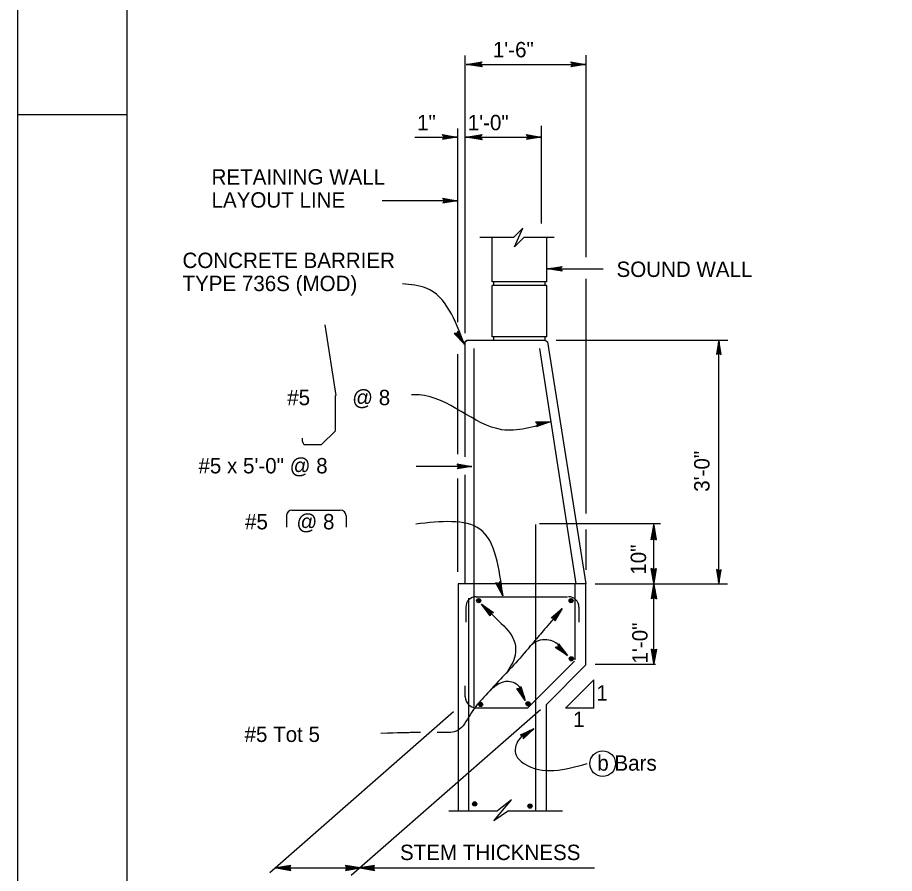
# Model space of a CAD drawing. Extents: x 0 to 2.83, y 0 to 1.83.
# Drawn here: x 0 to 0.666, y 0.341 to 0.99 of the extents above; entities that cross this region are included whole.
import ezdxf

# ---------------------------------------------------------------- set-up
doc = ezdxf.new("R2010")
doc.units = 0
for name, color, linetype in [('10 Sheet Format', 7, 'Continuous'), ('210 Border', 7, 'Continuous'), ('212 Leaders and Dim Lines', 7, 'Continuous'), ('213 Rebar', 7, 'Continuous'), ('214 Text and Titles', 7, 'Continuous'), ('240 Concrete', 7, 'Continuous'), ('251 Masonry', 7, 'Continuous')]:
    doc.layers.add(name, color=color, linetype=linetype)

msp = doc.modelspace()

# ---------------------------------------------------------------- linework, layer by layer
at = {"layer": '10 Sheet Format'}
msp.add_lwpolyline([(0, 0), (2.83333, 0), (2.83333, 1.83333), (0, 1.83333)], close=True, dxfattribs=at)
at = {"layer": '210 Border'}
for p, q in [((0.08333, 0.08333), (0.08333, 1.79167)), ((0, 0.91667), (0.08333, 0.91667))]:
    msp.add_line(p, q, dxfattribs=at)
at = {"layer": '212 Leaders and Dim Lines'}
for p, q in [((0.33981, 0.75087), (0.33981, 0.96163)), ((0.43145, 0.80858), (0.43145, 0.96188)), ((0.34049, 0.95481), (0.35254, 0.95683)), ((0.34049, 0.95481), (0.35223, 0.95632)), ((0.35192, 0.95582), (0.34049, 0.95481)), ((0.35161, 0.95531), (0.34049, 0.95481)), ((0.3513, 0.95481), (0.34049, 0.95481)), ((0.35254, 0.9528), (0.34049, 0.95481)), ((0.34049, 0.95481), (0.35192, 0.95381)), ((0.35223, 0.9533), (0.34049, 0.95481)), ((0.34049, 0.95481), (0.35161, 0.95431)), ((0.34106, 0.95481), (0.42865, 0.95481)), ((0.3513, 0.95481), (0.35192, 0.95582)), ((0.35192, 0.95381), (0.3513, 0.95481)), ((0.35192, 0.95582), (0.35254, 0.95683)), ((0.35192, 0.95381), (0.35254, 0.9528)), ((0.42061, 0.95572), (0.42005, 0.95664)), ((0.42005, 0.95664), (0.43098, 0.95481)), ((0.43098, 0.95481), (0.42005, 0.95298)), ((0.42061, 0.9539), (0.42005, 0.95298)), ((0.42033, 0.95618), (0.43098, 0.95481)), ((0.43098, 0.95481), (0.42033, 0.95344)), ((0.43098, 0.95481), (0.42061, 0.95572)), ((0.42061, 0.95572), (0.42117, 0.95481)), ((0.42061, 0.9539), (0.43098, 0.95481)), ((0.42117, 0.95481), (0.42061, 0.9539)), ((0.43098, 0.95481), (0.42089, 0.95527)), ((0.42089, 0.95435), (0.43098, 0.95481)), ((0.42117, 0.95481), (0.43098, 0.95481)), ((0.33427, 0.75931), (0.33427, 0.90626)), ((0.39755, 0.83536), (0.39755, 0.90817)), ((0.39755, 0.83395), (0.39755, 0.90676)), ((0.30163, 0.89965), (0.33427, 0.89965)), ((0.32306, 0.90056), (0.3225, 0.90147)), ((0.3225, 0.90147), (0.33344, 0.89965)), ((0.33344, 0.89965), (0.3225, 0.89782)), ((0.32306, 0.89873), (0.3225, 0.89782)), ((0.32278, 0.90101), (0.33344, 0.89965)), ((0.33344, 0.89965), (0.32278, 0.89827)), ((0.33344, 0.89965), (0.32306, 0.90056)), ((0.32306, 0.90056), (0.32362, 0.89965)), ((0.32306, 0.89873), (0.33344, 0.89965)), ((0.32362, 0.89965), (0.32306, 0.89873)), ((0.33344, 0.89965), (0.32334, 0.9001)), ((0.32334, 0.89919), (0.33344, 0.89965)), ((0.32362, 0.89965), (0.33344, 0.89965)), ((0.33981, 0.89965), (0.39527, 0.89965)), ((0.34053, 0.89965), (0.35259, 0.90166)), ((0.34053, 0.89965), (0.35228, 0.90116)), ((0.35197, 0.90065), (0.34053, 0.89965)), ((0.35166, 0.90015), (0.34053, 0.89965)), ((0.35135, 0.89965), (0.34053, 0.89965)), ((0.35259, 0.89763), (0.34053, 0.89965)), ((0.34053, 0.89965), (0.35197, 0.89864)), ((0.35228, 0.89814), (0.34053, 0.89965)), ((0.34053, 0.89965), (0.35166, 0.89914)), ((0.35135, 0.89965), (0.35197, 0.90065)), ((0.35197, 0.89864), (0.35135, 0.89965)), ((0.35197, 0.90065), (0.35259, 0.90166)), ((0.35197, 0.89864), (0.35259, 0.89763)), ((0.38691, 0.90056), (0.38635, 0.90147)), ((0.38635, 0.90147), (0.39729, 0.89965)), ((0.39729, 0.89965), (0.38635, 0.89782)), ((0.38691, 0.89873), (0.38635, 0.89782)), ((0.38663, 0.90101), (0.39729, 0.89965)), ((0.39729, 0.89965), (0.38663, 0.89827)), ((0.39729, 0.89965), (0.38691, 0.90056)), ((0.38691, 0.90056), (0.38748, 0.89965)), ((0.38691, 0.89873), (0.39729, 0.89965)), ((0.38748, 0.89965), (0.38691, 0.89873)), ((0.39729, 0.89965), (0.3872, 0.9001)), ((0.3872, 0.89919), (0.39729, 0.89965)), ((0.38748, 0.89965), (0.39729, 0.89965)), ((0.32324, 0.85228), (0.32268, 0.85319)), ((0.32268, 0.85319), (0.33361, 0.85137)), ((0.32296, 0.85274), (0.33361, 0.85137)), ((0.33361, 0.85137), (0.32324, 0.85228)), ((0.32324, 0.85228), (0.3238, 0.85137)), ((0.33031, 0.85137), (0.27669, 0.85137)), ((0.33361, 0.85137), (0.32268, 0.84954)), ((0.32324, 0.85046), (0.32268, 0.84954)), ((0.33361, 0.85137), (0.32296, 0.85)), ((0.32324, 0.85046), (0.33361, 0.85137)), ((0.3238, 0.85137), (0.32324, 0.85046)), ((0.33361, 0.85137), (0.32352, 0.85183)), ((0.32352, 0.85091), (0.33361, 0.85137)), ((0.3238, 0.85137), (0.33361, 0.85137)), ((0.40226, 0.79972), (0.41325, 0.80156)), ((0.40226, 0.79972), (0.41297, 0.8011)), ((0.41269, 0.80064), (0.40226, 0.79972)), ((0.41241, 0.80018), (0.40226, 0.79972)), ((0.40226, 0.79972), (0.44451, 0.79972)), ((0.41212, 0.79972), (0.40226, 0.79972)), ((0.41325, 0.79788), (0.40226, 0.79972)), ((0.40226, 0.79972), (0.41269, 0.7988)), ((0.41297, 0.79834), (0.40226, 0.79972)), ((0.40226, 0.79972), (0.41241, 0.79926)), ((0.41212, 0.79972), (0.41269, 0.80064)), ((0.41269, 0.7988), (0.41212, 0.79972)), ((0.41269, 0.80064), (0.41325, 0.80156)), ((0.41269, 0.7988), (0.41325, 0.79788)), ((0.43145, 0.61414), (0.43145, 0.79215)), ((0.33403, 0.75172), (0.33447, 0.7527)), ((0.33425, 0.75221), (0.33915, 0.74258)), ((0.33447, 0.7527), (0.33915, 0.74258)), ((0.33252, 0.75069), (0.33144, 0.75064)), ((0.33915, 0.74258), (0.33144, 0.75064)), ((0.33915, 0.74258), (0.33198, 0.75066)), ((0.33359, 0.75074), (0.33252, 0.75069)), ((0.33252, 0.75069), (0.33915, 0.74258)), ((0.33305, 0.75071), (0.33915, 0.74258)), ((0.33403, 0.75172), (0.33359, 0.75074)), ((0.33359, 0.75074), (0.33915, 0.74258)), ((0.33915, 0.74258), (0.33381, 0.75123)), ((0.33915, 0.74258), (0.33403, 0.75172)), ((0.40877, 0.74556), (0.53901, 0.74556)), ((0.5323, 0.74556), (0.53047, 0.73462)), ((0.5323, 0.74556), (0.53093, 0.7349)), ((0.53139, 0.73518), (0.5323, 0.74556)), ((0.53184, 0.73546), (0.5323, 0.74556)), ((0.5323, 0.5606), (0.5323, 0.74556)), ((0.5323, 0.73574), (0.5323, 0.74556)), ((0.53412, 0.73462), (0.5323, 0.74556)), ((0.5323, 0.74556), (0.53321, 0.73518)), ((0.53367, 0.7349), (0.5323, 0.74556)), ((0.5323, 0.74556), (0.53276, 0.73546)), ((0.33427, 0.65918), (0.33427, 0.73494)), ((0.53139, 0.73518), (0.53047, 0.73462)), ((0.5323, 0.73574), (0.53139, 0.73518)), ((0.53321, 0.73518), (0.5323, 0.73574)), ((0.53321, 0.73518), (0.53412, 0.73462)), ((0.39377, 0.68275), (0.39307, 0.68357)), ((0.39307, 0.68357), (0.40422, 0.68349)), ((0.39342, 0.68316), (0.40422, 0.68349)), ((0.40422, 0.68349), (0.39365, 0.67994)), ((0.39406, 0.68094), (0.39365, 0.67994)), ((0.40422, 0.68349), (0.39377, 0.68275)), ((0.39377, 0.68275), (0.39448, 0.68193)), ((0.40422, 0.68349), (0.39386, 0.68044)), ((0.39406, 0.68094), (0.40422, 0.68349)), ((0.39448, 0.68193), (0.39406, 0.68094)), ((0.40422, 0.68349), (0.39413, 0.68234)), ((0.39427, 0.68144), (0.40422, 0.68349)), ((0.39448, 0.68193), (0.40422, 0.68349)), ((0.34474, 0.64982), (0.30249, 0.64982)), ((0.33431, 0.65074), (0.33374, 0.65165)), ((0.33374, 0.65165), (0.34474, 0.64982)), ((0.34474, 0.64982), (0.33374, 0.64798)), ((0.33431, 0.6489), (0.33374, 0.64798)), ((0.33402, 0.6512), (0.34474, 0.64982)), ((0.34474, 0.64982), (0.33402, 0.64844)), ((0.34474, 0.64982), (0.33431, 0.65074)), ((0.33431, 0.65074), (0.33487, 0.64982)), ((0.33431, 0.6489), (0.34474, 0.64982)), ((0.33487, 0.64982), (0.33431, 0.6489)), ((0.34474, 0.64982), (0.33459, 0.65028)), ((0.33459, 0.64936), (0.34474, 0.64982)), ((0.33487, 0.64982), (0.34474, 0.64982)), ((0.33427, 0.56977), (0.33427, 0.64063)), ((0.39606, 0.6064), (0.48792, 0.6064)), ((0.48283, 0.56406), (0.48283, 0.60586)), ((0.43145, 0.57128), (0.43145, 0.60196)), ((0.48099, 0.59413), (0.48283, 0.60512)), ((0.48145, 0.59441), (0.48283, 0.60512)), ((0.48283, 0.60512), (0.48191, 0.59469)), ((0.48283, 0.60512), (0.48237, 0.59497)), ((0.48283, 0.59526), (0.48283, 0.60512)), ((0.48283, 0.60512), (0.48466, 0.59413)), ((0.48375, 0.59469), (0.48283, 0.60512)), ((0.48329, 0.59497), (0.48283, 0.60512)), ((0.48283, 0.60512), (0.48421, 0.59441)), ((0.48191, 0.59469), (0.48099, 0.59413)), ((0.48191, 0.59469), (0.48283, 0.59526)), ((0.48283, 0.59526), (0.48375, 0.59469)), ((0.48375, 0.59469), (0.48466, 0.59413)), ((0.48191, 0.57172), (0.48099, 0.57229)), ((0.48283, 0.56129), (0.48099, 0.57229)), ((0.48283, 0.56129), (0.48145, 0.572)), ((0.48191, 0.57172), (0.48283, 0.56129)), ((0.48283, 0.57115), (0.48191, 0.57172)), ((0.48237, 0.57144), (0.48283, 0.56129)), ((0.48466, 0.57229), (0.48283, 0.56129)), ((0.4842, 0.572), (0.48283, 0.56129)), ((0.48283, 0.56129), (0.48375, 0.57172)), ((0.48375, 0.57172), (0.48283, 0.57115)), ((0.48283, 0.56129), (0.48329, 0.57144)), ((0.48283, 0.57115), (0.48283, 0.56129)), ((0.48299, 0.49981), (0.48299, 0.56733)), ((0.48375, 0.57172), (0.48466, 0.57229)), ((0.53139, 0.57097), (0.53048, 0.57154)), ((0.53048, 0.57154), (0.5323, 0.5606)), ((0.53093, 0.57125), (0.5323, 0.5606)), ((0.5323, 0.5606), (0.53139, 0.57097)), ((0.53139, 0.57097), (0.5323, 0.57041)), ((0.5323, 0.5606), (0.53185, 0.57069)), ((0.5323, 0.5606), (0.53413, 0.57154)), ((0.5323, 0.5606), (0.53367, 0.57125)), ((0.53322, 0.57097), (0.5323, 0.5606)), ((0.5323, 0.57041), (0.53322, 0.57097)), ((0.53276, 0.57069), (0.5323, 0.5606)), ((0.5323, 0.57041), (0.5323, 0.5606)), ((0.53322, 0.57097), (0.53413, 0.57154)), ((0.36398, 0.56111), (0.36292, 0.56135)), ((0.36822, 0.55154), (0.36292, 0.56135)), ((0.36822, 0.55154), (0.36345, 0.56123)), ((0.36398, 0.56111), (0.36822, 0.55154)), ((0.36503, 0.56087), (0.36398, 0.56111)), ((0.3645, 0.56099), (0.36822, 0.55154)), ((0.36571, 0.56171), (0.36503, 0.56087)), ((0.36503, 0.56087), (0.36822, 0.55154)), ((0.36822, 0.55154), (0.36537, 0.56129)), ((0.36571, 0.56171), (0.3664, 0.56254)), ((0.36822, 0.55154), (0.36571, 0.56171)), ((0.36606, 0.56212), (0.36822, 0.55154)), ((0.3664, 0.56254), (0.36822, 0.55154)), ((0.43842, 0.56081), (0.53884, 0.56081)), ((0.48116, 0.54932), (0.48299, 0.56031)), ((0.48162, 0.5496), (0.48299, 0.56031)), ((0.48299, 0.56031), (0.48207, 0.54988)), ((0.48299, 0.56031), (0.48253, 0.55017)), ((0.48299, 0.55045), (0.48299, 0.56031)), ((0.48299, 0.56031), (0.48483, 0.54932)), ((0.48391, 0.54988), (0.48299, 0.56031)), ((0.48345, 0.55017), (0.48299, 0.56031)), ((0.48299, 0.56031), (0.48437, 0.5496)), ((0.48207, 0.54988), (0.48116, 0.54932)), ((0.48207, 0.54988), (0.48299, 0.55045)), ((0.48299, 0.55045), (0.48391, 0.54988)), ((0.48391, 0.54988), (0.48483, 0.54932)), ((0.35912, 0.53847), (0.35202, 0.54532)), ((0.35865, 0.53636), (0.35202, 0.54532)), ((0.35202, 0.54532), (0.36121, 0.539)), ((0.36016, 0.53873), (0.35202, 0.54532)), ((0.35202, 0.54532), (0.35888, 0.53741)), ((0.35877, 0.53689), (0.35202, 0.54532)), ((0.35202, 0.54532), (0.359, 0.53794)), ((0.35964, 0.5386), (0.35202, 0.54532)), ((0.35202, 0.54532), (0.36068, 0.53887)), ((0.40495, 0.53492), (0.41346, 0.54212)), ((0.40548, 0.53484), (0.41346, 0.54212)), ((0.41346, 0.54212), (0.40601, 0.53475)), ((0.41346, 0.54212), (0.40655, 0.53467)), ((0.40708, 0.53459), (0.41346, 0.54212)), ((0.40725, 0.53408), (0.41346, 0.54212)), ((0.40741, 0.53357), (0.41346, 0.54212)), ((0.41346, 0.54212), (0.40758, 0.53306)), ((0.41346, 0.54212), (0.40775, 0.53254)), ((0.35888, 0.53741), (0.35865, 0.53636)), ((0.35888, 0.53741), (0.35912, 0.53847)), ((0.35912, 0.53847), (0.36016, 0.53873)), ((0.36016, 0.53873), (0.36121, 0.539)), ((0.40601, 0.53475), (0.40495, 0.53492)), ((0.40601, 0.53475), (0.40708, 0.53459)), ((0.40708, 0.53459), (0.40741, 0.53357)), ((0.40741, 0.53357), (0.40775, 0.53254)), ((0.40903, 0.51266), (0.408, 0.51236)), ((0.41737, 0.50633), (0.40851, 0.51251)), ((0.41007, 0.51296), (0.40903, 0.51266)), ((0.40903, 0.51266), (0.41737, 0.50633)), ((0.40955, 0.51281), (0.41737, 0.50633)), ((0.41027, 0.51402), (0.41007, 0.51296)), ((0.41007, 0.51296), (0.41737, 0.50633)), ((0.41737, 0.50633), (0.41017, 0.51349)), ((0.41027, 0.51402), (0.41047, 0.51508)), ((0.41737, 0.50633), (0.41027, 0.51402)), ((0.41037, 0.51455), (0.41737, 0.50633)), ((0.41047, 0.51508), (0.41737, 0.50633)), ((0.41737, 0.50633), (0.408, 0.51236)), ((0.48207, 0.51062), (0.48115, 0.51119)), ((0.48299, 0.50019), (0.48115, 0.51119)), ((0.48299, 0.50019), (0.48161, 0.5109)), ((0.48207, 0.51062), (0.48299, 0.50019)), ((0.48299, 0.51006), (0.48207, 0.51062)), ((0.48253, 0.51034), (0.48299, 0.50019)), ((0.48483, 0.51119), (0.48299, 0.50019)), ((0.48437, 0.5109), (0.48299, 0.50019)), ((0.48299, 0.50019), (0.48391, 0.51062)), ((0.48391, 0.51062), (0.48299, 0.51006)), ((0.48299, 0.50019), (0.48345, 0.51034)), ((0.48299, 0.51006), (0.48299, 0.50019)), ((0.48391, 0.51062), (0.48483, 0.51119)), ((0.43842, 0.49981), (0.48431, 0.49981)), ((0.3799, 0.48116), (0.37883, 0.48126)), ((0.38539, 0.47224), (0.37883, 0.48126)), ((0.38539, 0.47224), (0.37936, 0.48121)), ((0.3799, 0.48116), (0.38539, 0.47224)), ((0.38098, 0.48107), (0.3799, 0.48116)), ((0.38044, 0.48111), (0.38539, 0.47224)), ((0.38154, 0.48198), (0.38098, 0.48107)), ((0.38098, 0.48107), (0.38539, 0.47224)), ((0.38539, 0.47224), (0.38126, 0.48152)), ((0.38154, 0.48198), (0.38211, 0.4829)), ((0.38539, 0.47224), (0.38154, 0.48198)), ((0.38183, 0.48244), (0.38539, 0.47224)), ((0.38211, 0.4829), (0.38539, 0.47224)), ((0.33098, 0.46369), (0.19145, 0.3415)), ((0.39683, 0.46525), (0.25315, 0.33942)), ((0.3818, 0.44616), (0.39197, 0.45073)), ((0.38278, 0.44571), (0.3818, 0.44616)), ((0.38229, 0.44594), (0.39197, 0.45073)), ((0.39197, 0.45073), (0.38278, 0.44571)), ((0.39197, 0.45073), (0.38327, 0.44549)), ((0.38376, 0.44526), (0.39197, 0.45073)), ((0.38378, 0.44472), (0.39197, 0.45073)), ((0.3838, 0.44418), (0.39197, 0.45073)), ((0.39197, 0.45073), (0.38382, 0.44364)), ((0.39197, 0.45073), (0.38384, 0.4431)), ((0.38278, 0.44571), (0.38376, 0.44526)), ((0.38376, 0.44526), (0.3838, 0.44418)), ((0.3838, 0.44418), (0.38384, 0.4431)), ((0.3615, 0.38087), (0.37481, 0.39689)), ((0.37481, 0.39689), (0.36433, 0.3886)), ((0.32733, 0.3886), (0.36433, 0.3886)), ((0.37259, 0.3886), (0.3615, 0.38087)), ((0.37259, 0.3886), (0.41367, 0.3886)), ((0.20733, 0.34702), (0.19633, 0.34518)), ((0.20704, 0.34656), (0.19633, 0.34518)), ((0.19633, 0.34518), (0.20676, 0.3461)), ((0.20676, 0.3461), (0.20619, 0.34518)), ((0.20676, 0.3461), (0.20733, 0.34702)), ((0.2495, 0.3461), (0.24893, 0.34702)), ((0.25993, 0.34518), (0.24893, 0.34702)), ((0.25993, 0.34518), (0.24922, 0.34656)), ((0.2495, 0.3461), (0.25993, 0.34518)), ((0.25006, 0.34518), (0.2495, 0.3461)), ((0.27093, 0.34702), (0.25993, 0.34518)), ((0.27064, 0.34656), (0.25993, 0.34518)), ((0.25993, 0.34518), (0.27036, 0.3461)), ((0.27036, 0.3461), (0.2698, 0.34518)), ((0.27036, 0.3461), (0.27093, 0.34702)), ((0.19577, 0.34518), (0.43785, 0.34518)), ((0.19633, 0.34518), (0.20648, 0.34564)), ((0.20619, 0.34518), (0.19633, 0.34518)), ((0.19633, 0.34518), (0.20733, 0.34334)), ((0.20676, 0.34426), (0.19633, 0.34518)), ((0.20648, 0.34472), (0.19633, 0.34518)), ((0.19633, 0.34518), (0.20704, 0.3438)), ((0.20619, 0.34518), (0.20676, 0.34426)), ((0.20676, 0.34426), (0.20733, 0.34334)), ((0.24893, 0.34335), (0.25993, 0.34518)), ((0.2495, 0.34426), (0.24893, 0.34335)), ((0.24922, 0.3438), (0.25993, 0.34518)), ((0.25993, 0.34518), (0.2495, 0.34426)), ((0.2495, 0.34426), (0.25006, 0.34518)), ((0.24978, 0.34564), (0.25993, 0.34518)), ((0.25993, 0.34518), (0.24978, 0.34472)), ((0.25006, 0.34518), (0.25993, 0.34518)), ((0.25993, 0.34518), (0.27008, 0.34564)), ((0.2698, 0.34518), (0.25993, 0.34518)), ((0.25993, 0.34518), (0.27093, 0.34334)), ((0.27036, 0.34426), (0.25993, 0.34518)), ((0.27008, 0.34472), (0.25993, 0.34518)), ((0.25993, 0.34518), (0.27064, 0.3438)), ((0.2698, 0.34518), (0.27036, 0.34426)), ((0.27036, 0.34426), (0.27093, 0.34334))]:
    msp.add_line(p, q, dxfattribs=at)
for points in [[(0.33915, 0.74258), (0.31024, 0.78502), (0.29205, 0.78828)], [(0.40422, 0.68349), (0.36766, 0.67764), (0.30477, 0.70397), (0.29892, 0.70397)], [(0.36822, 0.55154), (0.35092, 0.60216), (0.30239, 0.60603)], [(0.35202, 0.54532), (0.3653, 0.53249), (0.37734, 0.51598), (0.37768, 0.50669), (0.3708, 0.49259)], [(0.41737, 0.50633), (0.40486, 0.5177), (0.39213, 0.51598), (0.38834, 0.51288)], [(0.38539, 0.47224), (0.3795, 0.48402), (0.37024, 0.48655), (0.36393, 0.48402), (0.36056, 0.4815)], [(0.39197, 0.45073), (0.38143, 0.44371), (0.37792, 0.432), (0.38436, 0.42439), (0.43237, 0.42439)]]:
    msp.add_spline(points, degree=3, dxfattribs=at)
for points in [[(0.41346, 0.54212), (0.40646, 0.53386), (0.39947, 0.52561), (0.39247, 0.51735), (0.37988, 0.50249), (0.36647, 0.48841), (0.35326, 0.47401), (0.34427, 0.46422), (0.33658, 0.44787), (0.32333, 0.44787), (0.32173, 0.44787), (0.32014, 0.44787), (0.31854, 0.44787)], [(0.30582, 0.44787), (0.30524, 0.44787), (0.30465, 0.44787), (0.30407, 0.44787), (0.29978, 0.44787), (0.2903, 0.44766), (0.27563, 0.44726)]]:
    msp.add_open_spline(points, degree=3, dxfattribs=at)
at = {"layer": '213 Rebar'}
for p, q in [((0.23327, 0.75716), (0.24159, 0.70363)), ((0.34665, 0.46761), (0.34665, 0.73926)), ((0.39611, 0.73919), (0.42384, 0.56077)), ((0.24144, 0.67708), (0.24144, 0.70359)), ((0.23066, 0.66631), (0.24125, 0.6769)), ((0.21637, 0.66881), (0.21637, 0.67131)), ((0.2184, 0.66631), (0.23066, 0.66631)), ((0.20412, 0.61239), (0.20412, 0.60372)), ((0.20828, 0.61655), (0.24479, 0.61655)), ((0.2493, 0.61239), (0.2493, 0.60372)), ((0.39334, 0.3886), (0.39334, 0.60571)), ((0.42332, 0.50296), (0.42332, 0.56063)), ((0.34255, 0.3886), (0.34255, 0.5499)), ((0.34815, 0.55092), (0.41751, 0.55092)), ((0.34994, 0.54954), (0.34994, 0.54913)), ((0.42012, 0.54947), (0.42012, 0.54907)), ((0.34023, 0.54301), (0.34023, 0.53152)), ((0.42609, 0.54301), (0.42609, 0.53162)), ((0.38741, 0.46665), (0.4227, 0.50194)), ((0.42034, 0.50542), (0.42034, 0.50502)), ((0.33977, 0.47498), (0.33977, 0.48333)), ((0.34653, 0.46665), (0.38741, 0.46665)), ((0.35153, 0.47072), (0.35153, 0.47032)), ((0.3874, 0.47129), (0.3874, 0.47089)), ((0.34697, 0.39533), (0.34697, 0.39493)), ((0.38895, 0.39366), (0.38895, 0.39326))]:
    msp.add_line(p, q, dxfattribs=at)
for centre, radius in [((0.34994, 0.54797), 0.00157), ((0.34994, 0.54797), 0.00117), ((0.34994, 0.54797), 0.000582), ((0.42012, 0.5479), 0.00157), ((0.42012, 0.5479), 0.00117), ((0.42012, 0.5479), 0.000582), ((0.42034, 0.50385), 0.00157), ((0.42034, 0.50385), 0.00117), ((0.42034, 0.50385), 0.000582), ((0.35153, 0.46916), 0.00157), ((0.35153, 0.46916), 0.00117), ((0.35153, 0.46916), 0.000582), ((0.3874, 0.46972), 0.00157), ((0.3874, 0.46972), 0.00117), ((0.3874, 0.46972), 0.000582), ((0.34697, 0.39376), 0.00157), ((0.34697, 0.39376), 0.00117), ((0.34697, 0.39376), 0.000582), ((0.38895, 0.39209), 0.00157), ((0.38895, 0.39209), 0.00117), ((0.38895, 0.39209), 0.000582)]:
    msp.add_circle(centre, radius, dxfattribs=at)
for centre, radius, start, end in [((0.21887, 0.66881), 0.0025, 180, 270), ((0.20828, 0.61239), 0.00417, 90, 180), ((0.24514, 0.61239), 0.00417, 0, 90), ((0.34815, 0.54301), 0.00792, 90, 180), ((0.41817, 0.54301), 0.00792, 0, 90), ((0.3481, 0.47498), 0.00833, 180, 270)]:
    msp.add_arc(centre, radius, start, end, dxfattribs=at)
at = {"layer": '214 Text and Titles'}
msp.add_circle((0.44413, 0.4243), 0.00973, dxfattribs=at)
at = {"layer": '240 Concrete'}
for p, q in [((0.33981, 0.7442), (0.34103, 0.74542)), ((0.34103, 0.74542), (0.33981, 0.7442)), ((0.33981, 0.7442), (0.34103, 0.74542)), ((0.33981, 0.65706), (0.33981, 0.7442)), ((0.40059, 0.74542), (0.34103, 0.74542)), ((0.40059, 0.74542), (0.40214, 0.74425)), ((0.40214, 0.74425), (0.43129, 0.56077)), ((0.33981, 0.56077), (0.33981, 0.64328)), ((0.43129, 0.56077), (0.33452, 0.56077)), ((0.43129, 0.56077), (0.33452, 0.56077)), ((0.43129, 0.56077), (0.33473, 0.56077)), ((0.43129, 0.56077), (0.33473, 0.56077)), ((0.33473, 0.3886), (0.33473, 0.56077)), ((0.43129, 0.49914), (0.43129, 0.56077)), ((0.40139, 0.46925), (0.43129, 0.49914)), ((0.41589, 0.46644), (0.43735, 0.4879)), ((0.43735, 0.46644), (0.43735, 0.4879)), ((0.40139, 0.3886), (0.40139, 0.46925)), ((0.43735, 0.46644), (0.41589, 0.46644))]:
    msp.add_line(p, q, dxfattribs=at)
at = {"layer": '251 Masonry'}
for p, q in [((0.38357, 0.83056), (0.37637, 0.82355)), ((0.37727, 0.81639), (0.38357, 0.83056)), ((0.37637, 0.82355), (0.35083, 0.82355)), ((0.36014, 0.78969), (0.36014, 0.82355)), ((0.37727, 0.81639), (0.38426, 0.82355)), ((0.4074, 0.82355), (0.38426, 0.82355)), ((0.4018, 0.78969), (0.4018, 0.82355)), ((0.4018, 0.78969), (0.36014, 0.78969)), ((0.4018, 0.78709), (0.36014, 0.78709)), ((0.36014, 0.74802), (0.36014, 0.78709)), ((0.36144, 0.78709), (0.36144, 0.78969)), ((0.4005, 0.78709), (0.4005, 0.78969)), ((0.4018, 0.74802), (0.4018, 0.78709)), ((0.4018, 0.74802), (0.36014, 0.74802)), ((0.36144, 0.74542), (0.36144, 0.74802)), ((0.4005, 0.74542), (0.4005, 0.74802))]:
    msp.add_line(p, q, dxfattribs=at)

# ---------------------------------------------------------------- texts
at = {"layer": '212 Leaders and Dim Lines'}
for s, p in [('1\'-6"', (0.36076, 0.96013)), ('1"', (0.30324, 0.90479)), ('1\'-0"', (0.3417, 0.90479))]:
    msp.add_text(s, height=0.011667, dxfattribs=at).set_placement(p)
for s, p in [('3\'-0"', (0.52519, 0.63054)), ('10"', (0.47702, 0.56762)), ('1\'-0"', (0.47817, 0.50027))]:
    msp.add_text(s, height=0.011667, rotation=90, dxfattribs=at).set_placement(p)
at = {"layer": '214 Text and Titles'}
for s, height, p in [('RETAINING WALL', 0.0116667, (0.14726, 0.8636)), ('LAYOUT LINE', 0.0116667, (0.14726, 0.8461)), ('CONCRETE BARRIER', 0.0116667, (0.1252, 0.80028)), ('SOUND WALL', 0.011667, (0.45461, 0.7935)), ('TYPE 736S (MOD)', 0.0116667, (0.1252, 0.78278)), ('#5', 0.011667, (0.20467, 0.69622)), ('@ 8', 0.011667, (0.25398, 0.69622)), ('#5 x 5\'-0" @ 8', 0.0116667, (0.1373, 0.64449)), ('#5     @ 8', 0.011667, (0.17265, 0.60203)), ('1', 0.01167, (0.43934, 0.47215)), ('1', 0.01167, (0.42165, 0.4521)), ('#5 Tot 5', 0.011667, (0.17229, 0.44074)), ('b Bars', 0.011667, (0.44003, 0.41896)), ('STEM THICKNESS', 0.0116667, (0.29027, 0.35115))]:
    msp.add_text(s, height=height, dxfattribs=at).set_placement(p)

doc.saveas('drawing.dxf')
